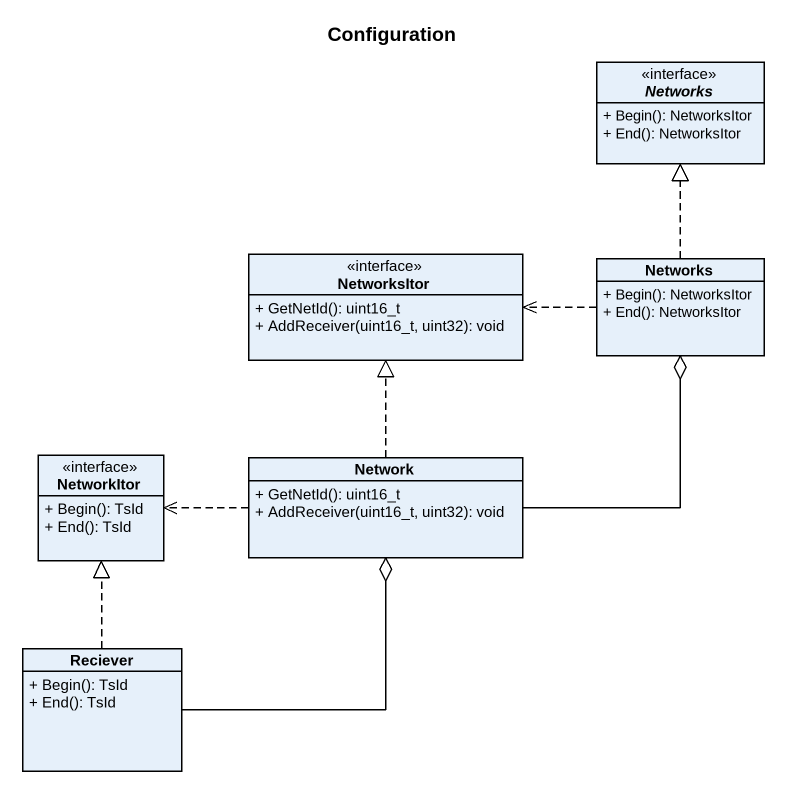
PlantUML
@startuml
title Configuration
hide circle
hide empty members
skinparam classAttributeIconSize 0
interface Networks <<interface>> {
  + Begin(): NetworksItor
  + End(): NetworksItor
}
class NetworksItor <<interface>> {
  + GetNetId(): uint16_t
  + AddReceiver(uint16_t, uint32): void
}
class "Networks" as Networks_2 {
  + Begin(): NetworksItor
  + End(): NetworksItor
}
class NetworkItor <<interface>> {
  + Begin(): TsId
  + End(): TsId
}
class "Network" as Network_ {
  + GetNetId(): uint16_t
  + AddReceiver(uint16_t, uint32): void
}
class Reciever {
  + Begin(): TsId
  + End(): TsId
}
Networks_2 .up.|> Networks
Networks_2 .left.> NetworksItor
Network_ .up.|> NetworksItor
Network_ -up-o Networks_2
Network_ .left.> NetworkItor
Reciever .up.|> NetworkItor
Reciever -up-o Network_
@enduml
